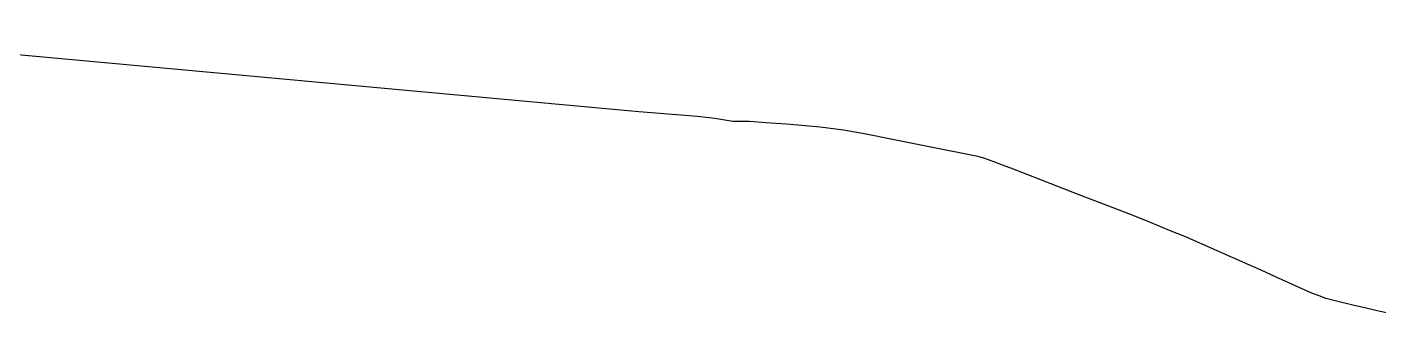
# Model space of a CAD drawing. Header units: inches. Extents: x 5.105 to 5.494, y 52.092 to 52.254.
# Drawn here: x 5.40471 to 5.43931, y 52.22249 to 52.22989 of the extents above; entities that cross this region are included whole.
import ezdxf

# ---------------------------------------------------------------- set-up
doc = ezdxf.new("R2010")
doc.units = ezdxf.units.IN
doc.header["$MEASUREMENT"] = 0

msp = doc.modelspace()

# ---------------------------------------------------------------- linework, layer by layer
msp.add_lwpolyline([(5.439864, 52.222491), (5.439265, 52.222624), (5.438952, 52.222697), (5.438678, 52.222758), (5.438152, 52.222885), (5.437951, 52.222941), (5.437807, 52.222995), (5.43761, 52.22307), (5.436665, 52.223496), (5.436296, 52.223663), (5.435965, 52.223811), (5.43434, 52.22453), (5.43395, 52.224683), (5.433463, 52.224882), (5.433022, 52.225061), (5.432506, 52.22526), (5.431678, 52.225577), (5.430699, 52.225959), (5.429886, 52.226274), (5.429835, 52.226293), (5.429673, 52.226356), (5.42955, 52.226404), (5.429321, 52.226491), (5.42917, 52.226539), (5.429042, 52.226573), (5.427795, 52.226826), (5.42686, 52.227012), (5.426184, 52.227149), (5.425602, 52.22725), (5.425011, 52.227323), (5.424147, 52.2274), (5.42362, 52.22744), (5.423199, 52.227472), (5.422774, 52.227474), (5.422316, 52.227552), (5.421866, 52.2276), (5.420369, 52.227715), (5.396743, 52.229891)])
msp.add_lwpolyline([(5.439864, 52.222491), (5.439265, 52.222624), (5.438952, 52.222697), (5.438678, 52.222758), (5.438152, 52.222885), (5.437951, 52.222941), (5.437807, 52.222995), (5.43761, 52.22307), (5.436665, 52.223496), (5.436296, 52.223663), (5.435965, 52.223811), (5.43434, 52.22453), (5.43395, 52.224683), (5.433463, 52.224882), (5.433022, 52.225061), (5.432506, 52.22526), (5.431678, 52.225577), (5.430699, 52.225959), (5.429886, 52.226274), (5.429835, 52.226293), (5.429673, 52.226356), (5.42955, 52.226404), (5.429321, 52.226491), (5.42917, 52.226539), (5.429042, 52.226573), (5.427795, 52.226826), (5.42686, 52.227012), (5.426184, 52.227149), (5.425602, 52.22725), (5.425011, 52.227323), (5.424147, 52.2274), (5.42362, 52.22744), (5.423199, 52.227472), (5.422774, 52.227474), (5.422316, 52.227552), (5.421866, 52.2276), (5.420369, 52.227715), (5.396743, 52.229891)])
msp.add_lwpolyline([(5.439864, 52.222491), (5.439265, 52.222624), (5.438952, 52.222697), (5.438678, 52.222758), (5.438152, 52.222885), (5.437951, 52.222941), (5.437807, 52.222995), (5.43761, 52.22307), (5.436665, 52.223496), (5.436296, 52.223663), (5.435965, 52.223811), (5.43434, 52.22453), (5.43395, 52.224683), (5.433463, 52.224882), (5.433022, 52.225061), (5.432506, 52.22526), (5.431678, 52.225577), (5.430699, 52.225959), (5.429886, 52.226274), (5.429835, 52.226293), (5.429673, 52.226356), (5.42955, 52.226404), (5.429321, 52.226491), (5.42917, 52.226539), (5.429042, 52.226573), (5.427795, 52.226826), (5.42686, 52.227012), (5.426184, 52.227149), (5.425602, 52.22725), (5.425011, 52.227323), (5.424147, 52.2274), (5.42362, 52.22744), (5.423199, 52.227472), (5.422774, 52.227474), (5.422316, 52.227552), (5.421866, 52.2276), (5.420369, 52.227715), (5.396743, 52.229891)])
msp.add_lwpolyline([(5.439864, 52.222491), (5.439265, 52.222624), (5.438952, 52.222697), (5.438678, 52.222758), (5.438152, 52.222885), (5.437951, 52.222941), (5.437807, 52.222995), (5.43761, 52.22307), (5.436665, 52.223496), (5.436296, 52.223663), (5.435965, 52.223811), (5.43434, 52.22453), (5.43395, 52.224683), (5.433463, 52.224882), (5.433022, 52.225061), (5.432506, 52.22526), (5.431678, 52.225577), (5.430699, 52.225959), (5.429886, 52.226274), (5.429835, 52.226293), (5.429673, 52.226356), (5.42955, 52.226404), (5.429321, 52.226491), (5.42917, 52.226539), (5.429042, 52.226573), (5.427795, 52.226826), (5.42686, 52.227012), (5.426184, 52.227149), (5.425602, 52.22725), (5.425011, 52.227323), (5.424147, 52.2274), (5.42362, 52.22744), (5.423199, 52.227472), (5.422774, 52.227474), (5.422316, 52.227552), (5.421866, 52.2276), (5.420369, 52.227715), (5.396743, 52.229891)])

doc.saveas('drawing.dxf')
